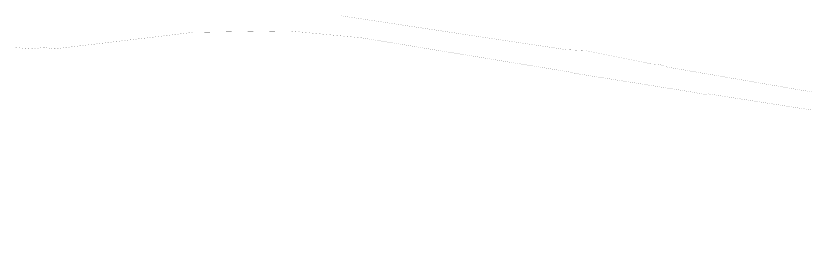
# Model space of a CAD drawing. Header units: metres. Extents: x 629572 to 645168, y 4785785 to 4790166.
# Drawn here: x 629572 to 632222, y 4788148 to 4788895 of the extents above; entities that cross this region are included whole.
import ezdxf

# ---------------------------------------------------------------- set-up
doc = ezdxf.new("R2010")
doc.units = ezdxf.units.M
doc.linetypes.add('Сплошная_0_50', pattern=[0])
doc.layers.add('красная линия', color=7, linetype='CONTINUOUS')

msp = doc.modelspace()

# ---------------------------------------------------------------- linework, layer by layer
at = {"layer": 'красная линия', "color": 1, "linetype": 'Сплошная_0_50', "lineweight": 0, "true_color": 0xff0000, "const_width": 0.3, "elevation": 794.579, "flags": 128}
for points in [[(635401.641, 4788148.595), (634957.655, 4788205.711), (634868.946, 4788233.682), (634603.956, 4788290.084), (634469.438, 4788276.801), (634466.442, 4788288.998), (634455.452, 4788300.111), (634423.85, 4788288.187), (634367.861, 4788295.693), (634267.843, 4788409.4), (634475.845, 4788682.207), (634474.555, 4788790.795), (634449.85, 4788818.401), (634024.042, 4788644.6), (633889.34, 4788556.209), (633827.944, 4788529.992), (633792.752, 4788543.316), (633784.34, 4788495.79), (633741.538, 4788462.098), (633741.25, 4788461.815), (633707.246, 4788430.797), (633615.343, 4788446.001), (633603.65, 4788448.117), (633593.847, 4788448.295), (633403.135, 4788458.998), (633383.735, 4788456.919), (632950.737, 4788523.705), (632422.446, 4788608.882), (631759.541, 4788723.01), (631749.061, 4788727.901), (631729.34, 4788731.902), (631702.953, 4788733.892), (631676.149, 4788739.917), (631633.151, 4788748.593), (631552.757, 4788764.604), (631505.748, 4788774.005), (631486.053, 4788777.916), (631418.334, 4788781.792), (630663.641, 4788895.085)], [(632641.247, 4788516.793), (631895.85, 4788633.189), (631890.74, 4788630.095), (631834.248, 4788640.607), (631451.041, 4788701.692), (631429.04, 4788706.885), (630735.057, 4788820.912), (630490.248, 4788844.487), (630166.651, 4788839.516), (629702.052, 4788784.107), (629666.446, 4788788.892), (629620.941, 4788783.609), (629571.96, 4788788.911)]]:
    msp.add_lwpolyline(points, dxfattribs=at)

doc.saveas('drawing.dxf')
